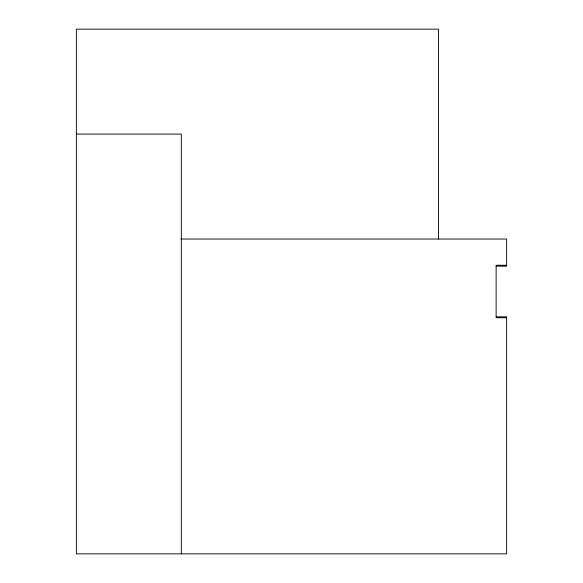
<?xml version="1.0" encoding="UTF-8"?>
<svg xmlns="http://www.w3.org/2000/svg" width="583" height="583" viewBox="0 0 583 583"><rect width="100%" height="100%" fill="white"/><g stroke="black" fill="none" stroke-linecap="round" stroke-linejoin="round"><path stroke-width="0.87" d="M76.373 134.09L181.313 134.09L181.313 553.85M180.985 239.03L506.627 239.03L506.627 266.161L496.133 266.161M506.627 265.265L496.133 265.265L496.133 317.735L506.627 317.735M496.133 316.839L506.627 316.839L506.627 553.85L76.373 553.85L76.373 29.15L438.467 29.15L438.467 239.03"/></g></svg>
